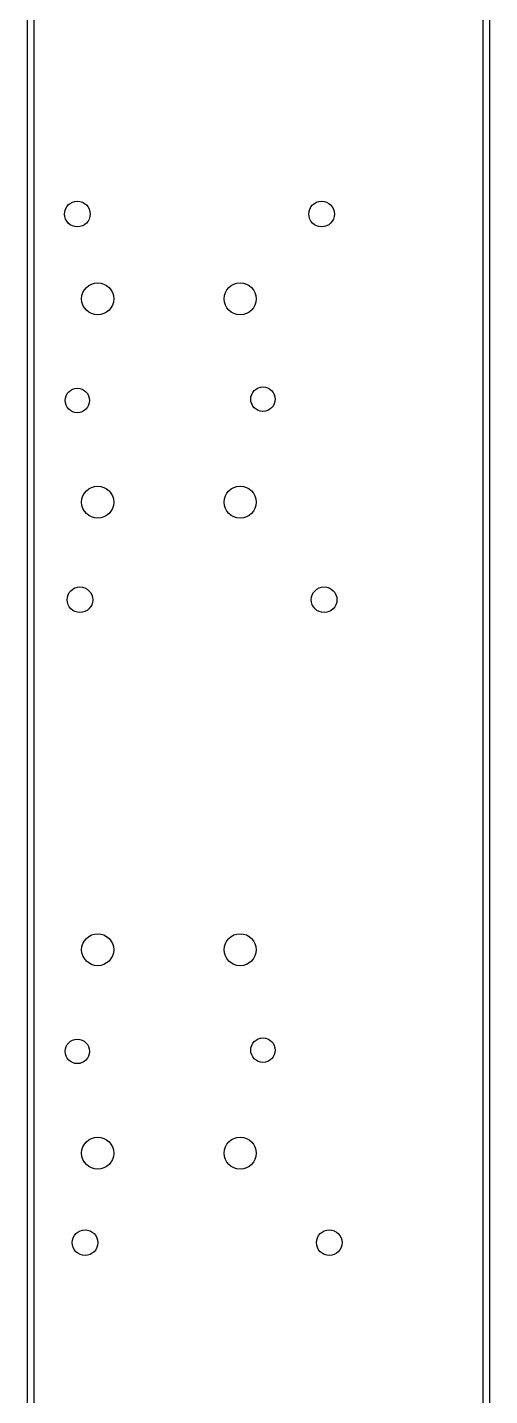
# Model space of a CAD drawing. Extents: x 0.6 to 7.02, y -7.61 to -0.88.
# Drawn here: x 0.601 to 1.169, y -4.245 to -2.564 of the extents above; entities that cross this region are included whole.
import ezdxf

# ---------------------------------------------------------------- set-up
doc = ezdxf.new("R2010")
doc.units = 0
doc.header["$MEASUREMENT"] = 0
doc.layers.add('BLACK', color=7, linetype='CONTINUOUS')

msp = doc.modelspace()

# ---------------------------------------------------------------- linework, layer by layer
at = {"layer": 'BLACK', "linetype": 'CONTINUOUS'}
for p, q in [((1.16106, -7.26981), (1.16106, -1.94269)), ((1.16894, -1.94644), (1.16894, -7.26606)), ((0.60106, -7.60481), (0.60106, -2.04269)), ((0.60894, -2.04644), (0.60894, -7.60106))]:
    msp.add_line(p, q, dxfattribs=at)
at = {"layer": 'BLACK'}
for centre, radius in [((0.66248, -2.79319), 0.01575), ((0.66248, -2.79319), 0.01575), ((0.96248, -2.79319), 0.01575), ((0.96248, -2.79319), 0.01575), ((0.68744, -2.89732), 0.01969), ((0.68744, -2.89732), 0.01969), ((0.86244, -2.89732), 0.01969), ((0.86244, -2.89732), 0.01969), ((0.66244, -3.02232), 0.015), ((0.66244, -3.02232), 0.015), ((0.89043, -3.02075), 0.015), ((0.89043, -3.02075), 0.015), ((0.68744, -3.14732), 0.01969), ((0.68744, -3.14732), 0.01969), ((0.86244, -3.14732), 0.01969), ((0.86244, -3.14732), 0.01969), ((0.66563, -3.2672), 0.01575), ((0.66563, -3.2672), 0.01575), ((0.96563, -3.2672), 0.01575), ((0.96563, -3.2672), 0.01575), ((0.68744, -3.69732), 0.01969), ((0.68744, -3.69732), 0.01969), ((0.86244, -3.69732), 0.01969), ((0.86244, -3.69732), 0.01969), ((0.66244, -3.82232), 0.015), ((0.66244, -3.82232), 0.015), ((0.89043, -3.82075), 0.015), ((0.89043, -3.82075), 0.015), ((0.68744, -3.94732), 0.01969), ((0.68744, -3.94732), 0.01969), ((0.86244, -3.94732), 0.01969), ((0.86244, -3.94732), 0.01969), ((0.67193, -4.05736), 0.01575), ((0.67193, -4.05736), 0.01575), ((0.97193, -4.05736), 0.01575), ((0.97193, -4.05736), 0.01575)]:
    msp.add_circle(centre, radius, dxfattribs=at)

doc.saveas('drawing.dxf')
